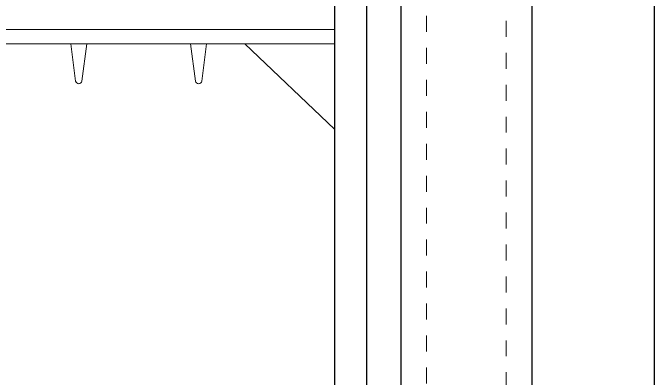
# Model space of a CAD drawing. Header units: inches. Extents: x -97.9 to -4.6, y 287.7 to 374.8.
# Drawn here: x -70.817 to -66.805, y 362.074 to 364.361 of the extents above; entities that cross this region are included whole.
import ezdxf

# ---------------------------------------------------------------- set-up
doc = ezdxf.new("R2010")
doc.units = ezdxf.units.IN
doc.header["$MEASUREMENT"] = 0
doc.linetypes.add('DASHED2', pattern=[0.375, 0.25, -0.125])
doc.layers.add('A2 Hatch', color=8, linetype='Continuous', lineweight=9)
doc.layers.add('DETAILS', color=7, linetype='Continuous', lineweight=13)

msp = doc.modelspace()

# ---------------------------------------------------------------- linework, layer by layer
at = {"color": 1}
for p, q in [((-66.8048, 373.4244), (-66.8048, 360.6671)), ((-67.5698, 373.1649), (-67.5698, 360.6671)), ((-68.3898, 372.8868), (-68.3898, 360.6671)), ((-68.8048, 370.0541), (-68.8048, 360.6671)), ((-68.6048, 369.8541), (-68.6048, 360.6671))]:
    msp.add_line(p, q, dxfattribs=at)
at = {"layer": 'A2 Hatch', "linetype": 'DASHED2', "ltscale": 0.15}
for p, q in [((-67.7298, 373.1107), (-67.7298, 360.6671)), ((-68.2298, 372.9411), (-68.2298, 360.6671))]:
    msp.add_line(p, q, dxfattribs=at)
at = {"layer": 'DETAILS', "color": 6, "lineweight": 20}
for p, q in [((-68.8048, 364.2571), (-72.8048, 364.2571)), ((-68.8048, 364.1671), (-72.8048, 364.1671)), ((-70.4244, 363.9332), (-70.4548, 364.1671)), ((-70.3852, 363.9332), (-70.3548, 364.1671)), ((-69.6744, 363.9332), (-69.7048, 364.1671)), ((-69.6352, 363.9332), (-69.6048, 364.1671)), ((-69.3648, 364.1671), (-68.8048, 363.6328))]:
    msp.add_line(p, q, dxfattribs=at)
for centre in [(-70.4048, 363.9371), (-69.6548, 363.9371)]:
    msp.add_arc(centre, 0.02, 191.3099, 348.6901, dxfattribs=at)

doc.saveas('drawing.dxf')
